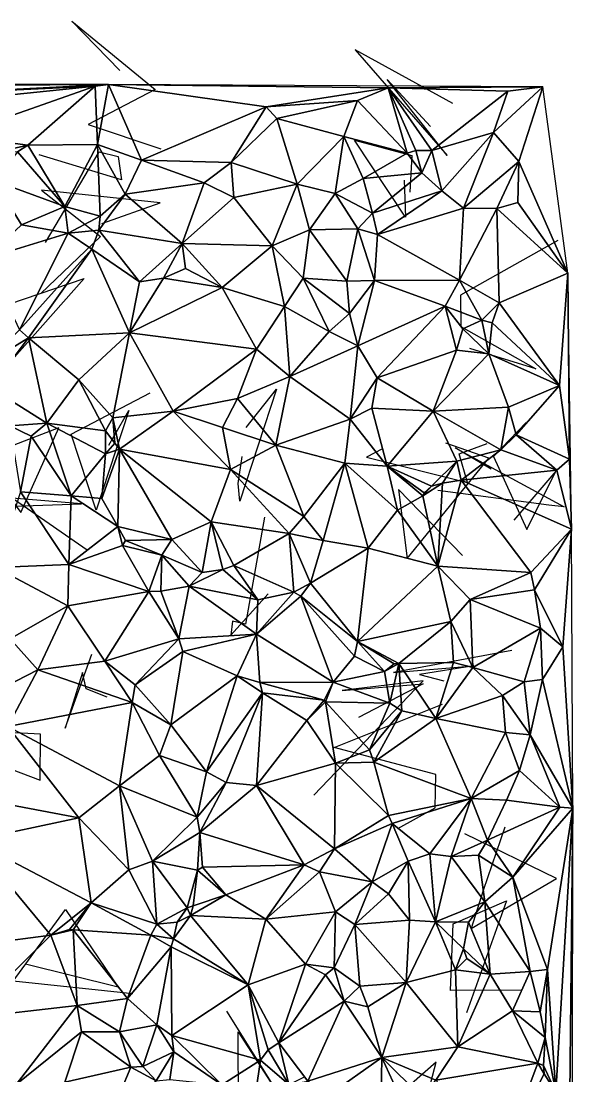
# Model space of a CAD drawing. Header units: metres. Extents: x -15.8 to 15.6, y -15.9 to 15.9.
# Drawn here: x 7.11 to 15, y 0.83 to 15.9 of the extents above; entities that cross this region are included whole.
import ezdxf

# ---------------------------------------------------------------- set-up
doc = ezdxf.new("R2010")
doc.units = ezdxf.units.M
doc.layers.add('CRACKS', color=1, linetype='Continuous')
doc.layers.add('STREET_MESH', color=7, linetype='Continuous')

msp = doc.modelspace()

# ---------------------------------------------------------------- linework, layer by layer
at = {"layer": 'CRACKS'}
for points in [[(8.522, 15.195, 0.1), (7.834, 15.899, 0.1), (9.026, 14.92, 0.1), (8.067, 14.422, 0.1), (9.107, 14.076, 0.1)], [(13.279, 14.721, 0.1), (11.884, 15.489, 0.1), (13.202, 13.98, 0.1), (12.342, 15.064, 0.1), (12.96, 14.395, 0.1)], [(12.583, 13.624, 0.1), (12.605, 13.099, 0.1), (11.875, 14.199, 0.1), (12.697, 13.98, 0.1), (12.664, 13.454, 0.1)], [(7.46, 12.735, 0.1), (8.224, 14.029, 0.1), (8.497, 13.965, 0.1), (8.543, 13.633, 0.1), (7.369, 13.987, 0.1)], [(8.265, 13.005, 0.1), (9.099, 13.303, 0.1), (7.402, 13.485, 0.1), (8.246, 12.823, 0.1), (7.392, 12.007, 0.1)], [(14.78, 12.763, 0.1), (13.388, 11.984, 0.1), (13.395, 11.537, 0.1), (14.469, 10.93, 0.1), (13.522, 11.221, 0.1)], [(6.374, 11.909, 0.1), (6.735, 11.787, 0.1), (8.012, 12.223, 0.1), (6.976, 11.054, 0.1), (6.429, 11.341, 0.1)], [(8.365, 9.84, 0.1), (8.649, 10.337, 0.1), (8.183, 8.91, 0.1), (7.828, 9.999, 0.1), (8.957, 10.59, 0.1)], [(10.326, 10.092, 0.1), (10.762, 10.638, 0.1), (10.238, 9.04, 0.1), (10.215, 9.292, 0.1), (10.269, 9.678, 0.1)], [(14.329, 10.164, 0.1), (13.863, 9.678, 0.1), (14.336, 8.635, 0.1), (14.754, 9.47, 0.1), (14.154, 8.768, 0.1)], [(6.461, 9.74, 0.1), (7.108, 8.878, 0.1), (7.649, 10.09, 0.1), (6.566, 9.673, 0.1), (6.702, 9.941, 0.1)], [(12.277, 9.79, 0.1), (12.049, 9.668, 0.1), (13.491, 9.307, 0.1), (13.373, 9.717, 0.1), (13.77, 9.862, 0.1)], [(13.421, 8.265, 0.1), (12.503, 9.205, 0.1), (12.628, 8.219, 0.1), (13.794, 9.654, 0.1), (13.179, 9.87, 0.1)], [(13.83, 9.495, 0.1), (13.316, 9.804, 0.1), (14.873, 8.957, 0.1), (14.653, 8.985, 0.1), (13.067, 9.194, 0.1)], [(8.053, 8.338, 0.1), (6.221, 9.609, 0.1), (6.304, 8.947, 0.1), (7.974, 9.002, 0.1), (6.161, 9.149, 0.1)], [(10.591, 8.813, 0.1), (10.317, 7.283, 0.1), (10.131, 7.327, 0.1), (10.108, 7.125, 0.1), (10.641, 7.714, 0.1)], [(8.341, 6.239, 0.1), (8.041, 6.36, 0.1), (7.987, 6.592, 0.1), (7.739, 5.798, 0.1), (8.121, 6.852, 0.1)], [(14.126, 6.905, 0.1), (12.434, 6.591, 0.1), (13.579, 6.686, 0.1), (12.805, 6.563, 0.1), (13.152, 6.472, 0.1)], [(11.293, 4.839, 0.1), (12.856, 6.475, 0.1), (11.697, 6.336, 0.1), (12.859, 6.43, 0.1), (11.932, 5.947, 0.1)], [(12.494, 4.363, 0.1), (13.027, 4.658, 0.1), (13.04, 5.137, 0.1), (11.586, 5.519, 0.1), (13.134, 6.14, 0.1)], [(6.413, 5.422, 0.1), (7.383, 5.054, 0.1), (7.386, 5.712, 0.1), (6.466, 5.757, 0.1), (5.833, 4.623, 0.1)], [(14.024, 4.382, 0.1), (13.712, 3.476, 0.1), (13.542, 2.935, 0.1), (14.762, 3.649, 0.1), (13.453, 4.289, 0.1)], [(14.256, 2.053, 0.1), (13.245, 2.05, 0.1), (13.286, 3, 0.1), (14.049, 3.329, 0.1), (13.478, 1.731, 0.1)], [(8.709, 2, 0.1), (6.998, 2.184, 0.1), (7.747, 3.206, 0.1), (8.5, 2.097, 0.1), (7.174, 2.427, 0.1)], [(11.156, 0.812, 0.1), (10.216, 0.345, 0.1), (10.213, 1.457, 0.1), (10.997, 0.237, 0.1), (10.053, 1.753, 0.1)], [(13.143, -0.013, 0.1), (12.682, -0.357, 0.1), (13.041, 1.026, 0.1), (11.476, -0.353, 0.1), (13.171, 0.724, 0.1)]]:
    msp.add_polyline3d(points, dxfattribs=at)
at = {"layer": 'STREET_MESH'}
for points in [[(8.358, 14.995), (2.118, 14.997), (2.484, 14.96)], [(8.358, 14.995), (2.484, 14.96), (4.802, 14.81)], [(8.168, 14.967), (8.358, 14.995), (4.802, 14.81)], [(5.339, 14.678), (8.168, 14.967), (4.802, 14.81)], [(8.168, 14.967), (5.339, 14.678), (6.161, 14.265)], [(7.209, 14.127), (8.168, 14.967), (6.161, 14.265)], [(8.203, 14.135), (8.168, 14.967), (7.209, 14.127)], [(8.168, 14.967), (8.203, 14.135), (8.358, 14.995)], [(8.203, 14.135), (8.832, 13.913), (8.358, 14.995)], [(8.358, 14.995), (12.358, 14.946), (14.567, 14.959)], [(12.358, 14.946), (8.358, 14.995), (10.613, 14.675)], [(8.358, 14.995), (8.832, 13.913), (10.613, 14.675)], [(11.92, 14.765), (12.358, 14.946), (10.613, 14.675)], [(12.63, 14.011), (12.358, 14.946), (11.92, 14.765)], [(12.358, 14.946), (14.067, 14.899), (14.567, 14.959)], [(12.358, 14.946), (12.979, 14.051), (14.067, 14.899)], [(12.358, 14.946), (12.752, 14.05), (12.979, 14.051)], [(12.752, 14.05), (12.358, 14.946), (12.63, 14.011)], [(14.067, 14.899), (13.862, 14.309), (14.567, 14.959)], [(13.862, 14.309), (14.224, 13.893), (14.567, 14.959)], [(14.224, 13.893), (14.924, 12.296), (14.567, 14.959)], [(12.979, 14.051), (13.862, 14.309), (14.067, 14.899)], [(8.832, 13.913), (10.112, 13.878), (10.613, 14.675)], [(10.112, 13.878), (10.766, 14.508), (10.613, 14.675)], [(10.766, 14.508), (11.92, 14.765), (10.613, 14.675)], [(10.766, 14.508), (11.723, 14.252), (11.92, 14.765)], [(11.723, 14.252), (12.63, 14.011), (11.92, 14.765)], [(10.766, 14.508), (10.112, 13.878), (11.058, 13.571)], [(11.723, 14.252), (10.766, 14.508), (11.058, 13.571)], [(6.807, 14.035), (7.209, 14.127), (6.161, 14.265)], [(11.6, 13.438), (11.723, 14.252), (11.058, 13.571)], [(11.723, 14.252), (11.6, 13.438), (12.001, 13.651)], [(12.63, 14.011), (11.723, 14.252), (12.001, 13.651)], [(13.124, 13.474), (13.862, 14.309), (12.979, 14.051)], [(13.124, 13.474), (13.432, 13.224), (13.862, 14.309)], [(13.432, 13.224), (14.224, 13.893), (13.862, 14.309)], [(7.059, 14.03), (6.729, 13.617), (7.735, 13.252)], [(6.807, 14.035), (7.059, 14.03), (7.209, 14.127)], [(7.059, 14.03), (7.735, 13.252), (7.209, 14.127)], [(7.735, 13.252), (8.203, 14.135), (7.209, 14.127)], [(8.242, 13.114), (8.203, 14.135), (7.735, 13.252)], [(8.596, 13.428), (8.832, 13.913), (8.203, 14.135)], [(8.242, 13.114), (8.596, 13.428), (8.203, 14.135)], [(12.839, 13.733), (12.752, 14.05), (12.63, 14.011)], [(12.752, 14.05), (12.839, 13.733), (12.979, 14.051)], [(12.839, 13.733), (13.124, 13.474), (12.979, 14.051)], [(9.727, 13.586), (8.832, 13.913), (8.596, 13.428)], [(8.832, 13.913), (9.727, 13.586), (10.112, 13.878)], [(9.727, 13.586), (10.149, 13.378), (10.112, 13.878)], [(10.112, 13.878), (10.149, 13.378), (11.058, 13.571)], [(12.839, 13.733), (12.63, 14.011), (12.001, 13.651)], [(13.911, 13.222), (14.224, 13.893), (13.432, 13.224)], [(14.224, 13.893), (13.911, 13.222), (14.21, 13.309)], [(14.224, 13.893), (14.21, 13.309), (14.924, 12.296)], [(12.133, 13.155), (12.839, 13.733), (12.001, 13.651)], [(12.839, 13.733), (12.133, 13.155), (13.124, 13.474)], [(6.729, 13.617), (6.602, 12.507), (7.115, 12.989)], [(7.735, 13.252), (6.729, 13.617), (7.115, 12.989)], [(9.727, 13.586), (8.596, 13.428), (9.412, 12.723)], [(10.149, 13.378), (9.727, 13.586), (9.412, 12.723)], [(11.058, 13.571), (10.149, 13.378), (10.699, 12.69)], [(11.233, 12.917), (11.058, 13.571), (10.699, 12.69)], [(11.233, 12.917), (11.6, 13.438), (11.058, 13.571)], [(11.6, 13.438), (12.133, 13.155), (12.001, 13.651)], [(8.596, 13.428), (8.22, 12.91), (9.412, 12.723)], [(8.242, 13.114), (8.22, 12.91), (8.596, 13.428)], [(11.6, 13.438), (11.233, 12.917), (11.924, 12.93)], [(12.133, 13.155), (11.6, 13.438), (11.924, 12.93)], [(12.133, 13.155), (12.204, 12.852), (13.124, 13.474)], [(13.124, 13.474), (12.204, 12.852), (13.432, 13.224)], [(10.149, 13.378), (9.412, 12.723), (10.699, 12.69)], [(14.21, 13.309), (13.911, 13.222), (14.924, 12.296)], [(7.781, 12.87), (7.735, 13.252), (7.115, 12.989)], [(7.781, 12.87), (8.242, 13.114), (7.735, 13.252)], [(8.22, 12.91), (8.242, 13.114), (7.781, 12.87)], [(12.204, 12.852), (12.133, 13.155), (11.924, 12.93)], [(12.204, 12.852), (13.375, 12.199), (13.432, 13.224)], [(13.375, 12.199), (13.911, 13.222), (13.432, 13.224)], [(13.375, 12.199), (13.944, 11.873), (13.911, 13.222)], [(13.911, 13.222), (13.944, 11.873), (14.924, 12.296)], [(6.602, 12.507), (7.781, 12.87), (7.115, 12.989)], [(7.086, 11.486), (7.781, 12.87), (6.602, 12.507)], [(7.781, 12.87), (7.086, 11.486), (8.122, 12.64)], [(8.22, 12.91), (7.781, 12.87), (8.122, 12.64)], [(8.22, 12.91), (8.122, 12.64), (8.802, 12.174)], [(9.412, 12.723), (8.22, 12.91), (8.802, 12.174)], [(11.144, 12.227), (11.233, 12.917), (10.699, 12.69)], [(11.768, 12.185), (11.233, 12.917), (11.144, 12.227)], [(11.233, 12.917), (11.768, 12.185), (11.924, 12.93)], [(11.768, 12.185), (12.162, 12.193), (11.924, 12.93)], [(12.162, 12.193), (12.204, 12.852), (11.924, 12.93)], [(12.204, 12.852), (12.162, 12.193), (13.375, 12.199)], [(9.145, 12.228), (9.412, 12.723), (8.802, 12.174)], [(9.412, 12.723), (9.145, 12.228), (9.462, 12.364)], [(10.699, 12.69), (9.412, 12.723), (9.986, 12.091)], [(9.412, 12.723), (9.462, 12.364), (9.986, 12.091)], [(10.876, 11.822), (10.699, 12.69), (9.986, 12.091)], [(10.876, 11.822), (11.144, 12.227), (10.699, 12.69)], [(8.122, 12.64), (7.086, 11.486), (7.216, 11.375)], [(8.122, 12.64), (7.216, 11.375), (8.659, 11.447)], [(8.122, 12.64), (8.659, 11.447), (8.802, 12.174)], [(9.462, 12.364), (9.145, 12.228), (9.986, 12.091)], [(9.145, 12.228), (8.659, 11.447), (9.986, 12.091)], [(8.659, 11.447), (9.145, 12.228), (8.802, 12.174)], [(11.515, 11.466), (11.144, 12.227), (10.876, 11.822)], [(11.515, 11.466), (11.803, 11.723), (11.144, 12.227)], [(11.803, 11.723), (11.768, 12.185), (11.144, 12.227)], [(13.944, 11.873), (14.803, 10.694), (14.924, 12.296)], [(14.803, 10.694), (14.948, 9.639), (14.924, 12.296)], [(14.948, 9.639), (14.977, 8.642), (14.924, 12.296)], [(8.659, 11.447), (10.475, 11.211), (9.986, 12.091)], [(10.475, 11.211), (10.876, 11.822), (9.986, 12.091)], [(11.803, 11.723), (12.162, 12.193), (11.768, 12.185)], [(12.162, 12.193), (11.803, 11.723), (11.924, 11.26)], [(12.162, 12.193), (11.924, 11.26), (13.171, 11.824)], [(13.375, 12.199), (12.162, 12.193), (13.171, 11.824)], [(13.697, 11.625), (13.375, 12.199), (13.171, 11.824)], [(13.375, 12.199), (13.697, 11.625), (13.944, 11.873)], [(10.475, 11.211), (10.952, 10.819), (10.876, 11.822)], [(10.952, 10.819), (11.515, 11.466), (10.876, 11.822)], [(11.924, 11.26), (12.2, 10.803), (13.171, 11.824)], [(12.2, 10.803), (13.334, 11.199), (13.171, 11.824)], [(13.423, 11.503), (13.697, 11.625), (13.171, 11.824)], [(13.334, 11.199), (13.423, 11.503), (13.171, 11.824)], [(13.697, 11.625), (13.845, 11.589), (13.944, 11.873)], [(13.944, 11.873), (13.845, 11.589), (14.803, 10.694)], [(11.803, 11.723), (11.515, 11.466), (11.924, 11.26)], [(13.697, 11.625), (13.423, 11.503), (13.796, 11.147)], [(13.845, 11.589), (13.697, 11.625), (13.796, 11.147)], [(7.086, 11.486), (6.555, 10.968), (7.216, 11.375)], [(11.924, 11.26), (11.515, 11.466), (10.952, 10.819)], [(13.423, 11.503), (13.334, 11.199), (13.796, 11.147)], [(13.845, 11.589), (13.796, 11.147), (14.803, 10.694)], [(6.555, 10.968), (6.672, 10.657), (7.216, 11.375)], [(6.672, 10.657), (7.479, 10.156), (7.216, 11.375)], [(7.216, 11.375), (7.934, 10.772), (8.659, 11.447)], [(7.479, 10.156), (7.934, 10.772), (7.216, 11.375)], [(8.659, 11.447), (7.934, 10.772), (8.423, 10.232)], [(9.286, 10.328), (8.659, 11.447), (8.423, 10.232)], [(10.475, 11.211), (8.659, 11.447), (9.286, 10.328)], [(10.475, 11.211), (9.286, 10.328), (10.203, 10.508)], [(10.952, 10.819), (10.475, 11.211), (10.203, 10.508)], [(11.814, 10.21), (11.924, 11.26), (10.952, 10.819)], [(12.2, 10.803), (11.924, 11.26), (11.814, 10.21)], [(13.334, 11.199), (12.2, 10.803), (12.998, 10.326)], [(13.334, 11.199), (12.998, 10.326), (13.796, 11.147)], [(12.998, 10.326), (14.075, 10.383), (13.796, 11.147)], [(13.796, 11.147), (14.075, 10.383), (14.803, 10.694)], [(7.934, 10.772), (7.479, 10.156), (8.316, 10.046)], [(7.934, 10.772), (8.316, 10.046), (8.423, 10.232)], [(10.753, 9.841), (10.952, 10.819), (10.203, 10.508)], [(10.753, 9.841), (11.814, 10.21), (10.952, 10.819)], [(12.123, 10.37), (12.2, 10.803), (11.814, 10.21)], [(12.2, 10.803), (12.123, 10.37), (12.998, 10.326)], [(6.672, 10.657), (6.949, 10.118), (7.479, 10.156)], [(14.075, 10.383), (14.184, 9.987), (14.803, 10.694)], [(14.184, 9.987), (14.948, 9.639), (14.803, 10.694)], [(9.286, 10.328), (9.987, 10.093), (10.203, 10.508)], [(9.987, 10.093), (10.753, 9.841), (10.203, 10.508)], [(8.516, 9.785), (9.286, 10.328), (8.423, 10.232)], [(8.516, 9.785), (10.103, 9.492), (9.286, 10.328)], [(10.103, 9.492), (9.987, 10.093), (9.286, 10.328)], [(12.342, 9.54), (12.123, 10.37), (11.814, 10.21)], [(12.123, 10.37), (12.342, 9.54), (12.998, 10.326)], [(12.342, 9.54), (13.337, 9.61), (12.998, 10.326)], [(14.075, 10.383), (12.998, 10.326), (13.967, 9.774)], [(12.998, 10.326), (13.337, 9.61), (13.967, 9.774)], [(14.075, 10.383), (13.967, 9.774), (14.184, 9.987)], [(6.949, 10.118), (7.254, 9.968), (7.479, 10.156)], [(7.254, 9.968), (6.949, 10.118), (7.103, 9.173)], [(7.479, 10.156), (7.254, 9.968), (7.824, 9.116)], [(8.319, 9.714), (7.479, 10.156), (7.824, 9.116)], [(7.479, 10.156), (8.319, 9.714), (8.316, 10.046)], [(8.316, 10.046), (8.45, 9.867), (8.423, 10.232)], [(8.45, 9.867), (8.516, 9.785), (8.423, 10.232)], [(11.738, 9.581), (11.814, 10.21), (10.753, 9.841)], [(11.738, 9.581), (12.342, 9.54), (11.814, 10.21)], [(7.254, 9.968), (7.103, 9.173), (7.824, 9.116)], [(8.319, 9.714), (8.45, 9.867), (8.316, 10.046)], [(10.103, 9.492), (10.753, 9.841), (9.987, 10.093)], [(14.184, 9.987), (13.967, 9.774), (14.766, 9.482)], [(14.948, 9.639), (14.184, 9.987), (14.766, 9.482)], [(8.516, 9.785), (8.45, 9.867), (8.319, 9.714)], [(10.753, 9.841), (10.103, 9.492), (11.149, 8.819)], [(11.738, 9.581), (10.753, 9.841), (11.149, 8.819)], [(8.264, 9.08), (8.319, 9.714), (7.824, 9.116)], [(8.516, 9.785), (8.319, 9.714), (8.264, 9.08)], [(8.516, 9.785), (8.264, 9.08), (8.492, 8.677)], [(8.516, 9.785), (8.492, 8.677), (9.267, 8.492)], [(8.516, 9.785), (9.267, 8.492), (9.825, 8.747)], [(10.103, 9.492), (8.516, 9.785), (9.825, 8.747)], [(13.967, 9.774), (13.337, 9.61), (13.399, 9.34)], [(14.766, 9.482), (13.967, 9.774), (13.399, 9.34)], [(11.428, 8.48), (11.738, 9.581), (11.149, 8.819)], [(11.738, 9.581), (11.428, 8.48), (12.071, 8.37)], [(12.492, 8.911), (11.738, 9.581), (12.071, 8.37)], [(12.492, 8.911), (12.342, 9.54), (11.738, 9.581)], [(12.342, 9.54), (12.978, 9.256), (13.337, 9.61)], [(12.342, 9.54), (12.87, 9.157), (12.978, 9.256)], [(12.851, 9.116), (12.342, 9.54), (12.492, 8.911)], [(12.851, 9.116), (12.87, 9.157), (12.342, 9.54)], [(13.337, 9.61), (12.978, 9.256), (13.133, 9.299)], [(13.337, 9.61), (13.133, 9.299), (13.399, 9.34)], [(14.948, 9.639), (14.766, 9.482), (14.977, 8.642)], [(10.94, 8.58), (10.103, 9.492), (9.825, 8.747)], [(10.103, 9.492), (10.94, 8.58), (11.149, 8.819)], [(14.766, 9.482), (13.399, 9.34), (14.977, 8.642)], [(12.978, 9.256), (12.851, 9.116), (13.133, 9.299)], [(13.133, 9.299), (12.851, 9.116), (13.067, 8.113)], [(12.87, 9.157), (12.851, 9.116), (12.978, 9.256)], [(13.399, 9.34), (13.067, 8.113), (14.397, 8.019)], [(13.399, 9.34), (13.133, 9.299), (13.067, 8.113)], [(14.977, 8.642), (13.399, 9.34), (14.397, 8.019)], [(7.794, 8.137), (7.103, 9.173), (6.746, 8.094)], [(7.103, 9.173), (7.794, 8.137), (7.824, 9.116)], [(7.794, 8.137), (8.492, 8.677), (7.824, 9.116)], [(8.492, 8.677), (8.264, 9.08), (7.824, 9.116)], [(12.851, 9.116), (12.492, 8.911), (13.067, 8.113)], [(12.492, 8.911), (12.071, 8.37), (13.067, 8.113)], [(9.267, 8.492), (9.7, 8.023), (9.825, 8.747)], [(9.7, 8.023), (9.992, 8.064), (9.825, 8.747)], [(9.992, 8.064), (10.151, 8.121), (9.825, 8.747)], [(10.151, 8.121), (10.94, 8.58), (9.825, 8.747)], [(10.94, 8.58), (11.428, 8.48), (11.149, 8.819)], [(8.558, 8.406), (8.492, 8.677), (7.794, 8.137)], [(8.492, 8.677), (8.601, 8.478), (9.267, 8.492)], [(8.558, 8.406), (8.601, 8.478), (8.492, 8.677)], [(14.449, 7.772), (14.977, 8.642), (14.397, 8.019)], [(14.449, 7.772), (14.851, 6.958), (14.977, 8.642)], [(14.977, 8.642), (14.851, 6.958), (14.997, 4.655)], [(8.601, 8.478), (8.558, 8.406), (9.121, 8.268)], [(9.267, 8.492), (8.601, 8.478), (9.121, 8.268)], [(9.7, 8.023), (9.267, 8.492), (9.121, 8.268)], [(11.007, 7.74), (10.94, 8.58), (10.151, 8.121)], [(11.428, 8.48), (10.94, 8.58), (11.246, 7.868)], [(10.94, 8.58), (11.007, 7.74), (11.246, 7.868)], [(12.071, 8.37), (11.428, 8.48), (11.246, 7.868)], [(8.938, 7.748), (8.558, 8.406), (7.794, 8.137)], [(8.558, 8.406), (8.938, 7.748), (9.121, 8.268)], [(11.92, 7.034), (12.071, 8.37), (11.246, 7.868)], [(12.071, 8.37), (11.92, 7.034), (13.067, 8.113)], [(8.938, 7.748), (9.109, 7.756), (9.121, 8.268)], [(9.109, 7.756), (9.514, 7.824), (9.121, 8.268)], [(9.514, 7.824), (9.7, 8.023), (9.121, 8.268)], [(7.776, 7.546), (7.794, 8.137), (6.746, 8.094)], [(7.776, 7.546), (6.746, 8.094), (6.954, 7.072)], [(8.938, 7.748), (7.794, 8.137), (7.776, 7.546)], [(9.992, 8.064), (9.514, 7.824), (10.492, 7.63)], [(9.7, 8.023), (9.514, 7.824), (9.992, 8.064)], [(9.992, 8.064), (10.492, 7.63), (10.151, 8.121)], [(10.492, 7.63), (11.007, 7.74), (10.151, 8.121)], [(11.92, 7.034), (13.251, 7.322), (13.067, 8.113)], [(13.067, 8.113), (13.527, 7.637), (14.397, 8.019)], [(13.251, 7.322), (13.527, 7.637), (13.067, 8.113)], [(13.527, 7.637), (14.449, 7.772), (14.397, 8.019)], [(11.007, 7.74), (11.11, 7.683), (11.246, 7.868)], [(11.11, 7.683), (11.92, 7.034), (11.246, 7.868)], [(8.938, 7.748), (7.776, 7.546), (8.305, 6.753)], [(9.366, 7.071), (8.938, 7.748), (8.305, 6.753)], [(9.366, 7.071), (9.109, 7.756), (8.938, 7.748)], [(9.109, 7.756), (9.366, 7.071), (9.514, 7.824)], [(9.514, 7.824), (9.366, 7.071), (10.477, 7.142)], [(10.492, 7.63), (9.514, 7.824), (10.477, 7.142)], [(11.007, 7.74), (10.492, 7.63), (10.477, 7.142)], [(11.11, 7.683), (11.007, 7.74), (10.477, 7.142)], [(13.527, 7.637), (14.532, 7.224), (14.449, 7.772)], [(14.449, 7.772), (14.532, 7.224), (14.851, 6.958)], [(7.349, 6.631), (7.776, 7.546), (6.954, 7.072)], [(7.776, 7.546), (7.349, 6.631), (8.305, 6.753)], [(11.569, 6.456), (11.11, 7.683), (10.477, 7.142)], [(11.92, 7.034), (11.11, 7.683), (11.874, 6.826)], [(11.11, 7.683), (11.569, 6.456), (11.874, 6.826)], [(13.527, 7.637), (13.251, 7.322), (13.568, 6.663)], [(14.532, 7.224), (13.527, 7.637), (13.568, 6.663)], [(13.251, 7.322), (11.92, 7.034), (12.509, 6.72)], [(13.288, 6.733), (13.251, 7.322), (12.509, 6.72)], [(13.251, 7.322), (13.288, 6.733), (13.568, 6.663)], [(9.366, 7.071), (9.421, 6.891), (10.477, 7.142)], [(9.421, 6.891), (10.199, 6.545), (10.477, 7.142)], [(10.199, 6.545), (10.521, 6.448), (10.477, 7.142)], [(10.521, 6.448), (11.569, 6.456), (10.477, 7.142)], [(14.298, 6.457), (14.532, 7.224), (13.568, 6.663)], [(14.298, 6.457), (14.564, 6.493), (14.532, 7.224)], [(14.532, 7.224), (14.564, 6.493), (14.851, 6.958)], [(7.349, 6.631), (6.954, 7.072), (6.56, 6.224)], [(8.743, 6.415), (9.366, 7.071), (8.305, 6.753)], [(9.421, 6.891), (9.366, 7.071), (8.743, 6.415)], [(12.304, 6.607), (11.92, 7.034), (11.874, 6.826)], [(11.92, 7.034), (12.442, 6.715), (12.509, 6.72)], [(12.304, 6.607), (12.442, 6.715), (11.92, 7.034)], [(14.851, 6.958), (14.564, 6.493), (14.997, 4.655)], [(9.249, 5.843), (9.421, 6.891), (8.743, 6.415)], [(10.199, 6.545), (9.421, 6.891), (9.249, 5.843)], [(11.569, 6.456), (12.304, 6.607), (11.874, 6.826)], [(8.305, 6.753), (7.349, 6.631), (8.698, 6.165)], [(8.743, 6.415), (8.305, 6.753), (8.698, 6.165)], [(12.304, 6.607), (12.382, 6.154), (12.509, 6.72)], [(12.442, 6.715), (12.304, 6.607), (12.509, 6.72)], [(12.382, 6.154), (12.551, 6.043), (12.509, 6.72)], [(13.037, 5.936), (13.288, 6.733), (12.509, 6.72)], [(12.551, 6.043), (13.037, 5.936), (12.509, 6.72)], [(13.568, 6.663), (13.288, 6.733), (13.037, 5.936)], [(13.991, 6.265), (13.568, 6.663), (13.037, 5.936)], [(14.298, 6.457), (13.568, 6.663), (13.991, 6.265)], [(6.923, 5.819), (7.349, 6.631), (6.56, 6.224)], [(7.349, 6.631), (6.923, 5.819), (8.698, 6.165)], [(9.76, 5.175), (10.199, 6.545), (9.249, 5.843)], [(10.199, 6.545), (9.76, 5.175), (10.561, 6.301)], [(10.521, 6.448), (10.199, 6.545), (10.561, 6.301)], [(12.304, 6.607), (11.569, 6.456), (12.382, 6.154)], [(14.564, 6.493), (14.298, 6.457), (14.386, 5.703)], [(14.564, 6.493), (14.386, 5.703), (14.997, 4.655)], [(9.249, 5.843), (8.743, 6.415), (8.698, 6.165)], [(11.569, 6.456), (10.521, 6.448), (11.444, 6.199)], [(10.521, 6.448), (10.561, 6.301), (11.444, 6.199)], [(11.569, 6.456), (11.444, 6.199), (11.459, 6.172)], [(11.569, 6.456), (11.459, 6.172), (12.382, 6.154)], [(14.386, 5.703), (14.298, 6.457), (13.991, 6.265)], [(10.561, 6.301), (9.76, 5.175), (10.043, 5.02)], [(10.561, 6.301), (10.043, 5.02), (10.477, 4.978)], [(10.561, 6.301), (10.477, 4.978), (11.194, 5.906)], [(11.444, 6.199), (10.561, 6.301), (11.194, 5.906)], [(11.459, 6.172), (11.444, 6.199), (11.194, 5.906)], [(14.033, 5.737), (13.991, 6.265), (13.037, 5.936)], [(14.033, 5.737), (14.386, 5.703), (13.991, 6.265)], [(6.923, 5.819), (8.517, 4.974), (8.698, 6.165)], [(8.517, 4.974), (9.09, 5.405), (8.698, 6.165)], [(9.09, 5.405), (9.249, 5.843), (8.698, 6.165)], [(11.604, 5.299), (11.459, 6.172), (11.194, 5.906)], [(12.09, 5.488), (11.459, 6.172), (11.604, 5.299)], [(11.459, 6.172), (12.09, 5.488), (12.382, 6.154)], [(12.09, 5.488), (12.551, 6.043), (12.382, 6.154)], [(12.09, 5.488), (12.154, 5.313), (12.551, 6.043)], [(12.551, 6.043), (12.154, 5.313), (13.037, 5.936)], [(10.477, 4.978), (11.604, 5.299), (11.194, 5.906)], [(12.154, 5.313), (13.542, 4.79), (13.037, 5.936)], [(13.542, 4.79), (14.033, 5.737), (13.037, 5.936)], [(6.923, 5.819), (6.879, 4.715), (7.934, 4.517)], [(8.517, 4.974), (6.923, 5.819), (7.934, 4.517)], [(9.76, 5.175), (9.249, 5.843), (9.09, 5.405)], [(14.033, 5.737), (13.542, 4.79), (14.232, 5.192)], [(14.386, 5.703), (14.033, 5.737), (14.232, 5.192)], [(14.812, 4.667), (14.386, 5.703), (14.232, 5.192)], [(14.386, 5.703), (14.812, 4.667), (14.997, 4.655)], [(12.154, 5.313), (12.09, 5.488), (11.604, 5.299)], [(9.09, 5.405), (8.517, 4.974), (9.626, 4.525)], [(9.76, 5.175), (9.09, 5.405), (9.626, 4.525)], [(11.59, 4.072), (11.604, 5.299), (10.477, 4.978)], [(11.604, 5.299), (11.59, 4.072), (12.361, 4.548)], [(12.154, 5.313), (11.604, 5.299), (12.361, 4.548)], [(13.542, 4.79), (12.154, 5.313), (12.361, 4.548)], [(10.043, 5.02), (9.76, 5.175), (9.626, 4.525)], [(13.542, 4.79), (14.05, 4.766), (14.232, 5.192)], [(14.05, 4.766), (14.812, 4.667), (14.232, 5.192)], [(8.652, 3.773), (8.517, 4.974), (7.934, 4.517)], [(8.517, 4.974), (8.99, 3.898), (9.626, 4.525)], [(8.99, 3.898), (8.517, 4.974), (8.652, 3.773)], [(9.665, 4.305), (10.043, 5.02), (9.626, 4.525)], [(10.043, 5.02), (9.665, 4.305), (10.477, 4.978)], [(10.477, 4.978), (9.665, 4.305), (11.158, 3.845)], [(11.59, 4.072), (10.477, 4.978), (11.158, 3.845)], [(6.879, 4.715), (6.412, 4.191), (7.934, 4.517)], [(12.416, 4.435), (13.542, 4.79), (12.361, 4.548)], [(13.542, 4.79), (12.416, 4.435), (12.95, 4.002)], [(13.259, 3.962), (13.542, 4.79), (12.95, 4.002)], [(13.259, 3.962), (13.777, 4.198), (13.542, 4.79)], [(13.542, 4.79), (13.777, 4.198), (14.05, 4.766)], [(14.05, 4.766), (13.777, 4.198), (14.812, 4.667)], [(8.99, 3.898), (9.665, 4.305), (9.626, 4.525)], [(11.59, 4.072), (12.416, 4.435), (12.361, 4.548)], [(13.777, 4.198), (14.136, 3.668), (14.812, 4.667)], [(14.812, 4.667), (14.136, 3.668), (14.997, 4.655)], [(14.136, 3.668), (14.634, 2.351), (14.997, 4.655)], [(14.634, 2.351), (14.755, 0.597), (14.997, 4.655)], [(14.755, 0.597), (14.939, -0.795), (14.997, 4.655)], [(14.939, -0.795), (14.979, -12.007), (14.997, 4.655)], [(6.412, 4.191), (8.11, 3.301), (7.934, 4.517)], [(8.11, 3.301), (8.652, 3.773), (7.934, 4.517)], [(12.416, 4.435), (11.59, 4.072), (12.128, 3.6)], [(12.642, 3.895), (12.416, 4.435), (12.128, 3.6)], [(12.416, 4.435), (12.642, 3.895), (12.95, 4.002)], [(9.632, 3.77), (9.665, 4.305), (8.99, 3.898)], [(9.632, 3.77), (9.704, 3.809), (9.665, 4.305)], [(9.665, 4.305), (9.704, 3.809), (11.158, 3.845)], [(6.412, 4.191), (6.368, 2.688), (7.534, 2.838)], [(8.11, 3.301), (6.412, 4.191), (7.534, 2.838)], [(11.373, 3.742), (11.59, 4.072), (11.158, 3.845)], [(11.59, 4.072), (11.373, 3.742), (12.128, 3.6)], [(13.777, 4.198), (13.259, 3.962), (13.649, 3.982)], [(14.136, 3.668), (13.777, 4.198), (13.649, 3.982)], [(12.642, 3.895), (13.031, 3.029), (12.95, 4.002)], [(13.031, 3.029), (13.259, 3.962), (12.95, 4.002)], [(13.031, 3.029), (13.738, 3.317), (13.259, 3.962)], [(13.259, 3.962), (13.738, 3.317), (13.649, 3.982)], [(13.738, 3.317), (14.136, 3.668), (13.649, 3.982)], [(8.11, 3.301), (9.049, 2.998), (8.652, 3.773)], [(9.049, 2.998), (8.99, 3.898), (8.652, 3.773)], [(9.049, 2.998), (9.486, 3.232), (8.99, 3.898)], [(9.486, 3.232), (9.632, 3.77), (8.99, 3.898)], [(9.632, 3.77), (9.486, 3.232), (9.569, 3.259)], [(9.632, 3.77), (9.569, 3.259), (10.038, 3.414)], [(9.704, 3.809), (9.632, 3.77), (10.038, 3.414)], [(9.704, 3.809), (10.038, 3.414), (11.158, 3.845)], [(10.038, 3.414), (10.608, 3.067), (11.158, 3.845)], [(10.608, 3.067), (11.373, 3.742), (11.158, 3.845)], [(12.363, 3.43), (12.642, 3.895), (12.128, 3.6)], [(12.642, 3.895), (12.363, 3.43), (12.66, 3.052)], [(13.031, 3.029), (12.642, 3.895), (12.66, 3.052)], [(11.602, 3.174), (11.373, 3.742), (10.608, 3.067)], [(11.373, 3.742), (11.602, 3.174), (12.128, 3.6)], [(13.738, 3.317), (14.387, 2.319), (14.136, 3.668)], [(14.136, 3.668), (14.387, 2.319), (14.634, 2.351)], [(11.602, 3.174), (11.88, 2.992), (12.128, 3.6)], [(11.88, 2.992), (12.363, 3.43), (12.128, 3.6)], [(9.569, 3.259), (9.532, 3.121), (10.038, 3.414)], [(9.532, 3.121), (10.608, 3.067), (10.038, 3.414)], [(12.363, 3.43), (11.88, 2.992), (12.66, 3.052)], [(13.031, 3.029), (13.505, 3.024), (13.738, 3.317)], [(13.505, 3.024), (13.816, 2.281), (13.738, 3.317)], [(13.816, 2.281), (14.387, 2.319), (13.738, 3.317)], [(8.11, 3.301), (7.534, 2.838), (7.801, 2.919)], [(7.853, 2.916), (8.11, 3.301), (7.801, 2.919)], [(8.965, 2.84), (8.11, 3.301), (7.853, 2.916)], [(8.965, 2.84), (9.049, 2.998), (8.11, 3.301)], [(9.486, 3.232), (9.049, 2.998), (9.341, 3.023)], [(9.532, 3.121), (9.486, 3.232), (9.341, 3.023)], [(9.486, 3.232), (9.532, 3.121), (9.569, 3.259)], [(11.176, 2.425), (11.602, 3.174), (10.608, 3.067)], [(11.602, 3.174), (11.176, 2.425), (11.586, 2.373)], [(11.88, 2.992), (11.602, 3.174), (11.586, 2.373)], [(9.049, 2.998), (9.289, 2.788), (9.341, 3.023)], [(9.289, 2.788), (9.532, 3.121), (9.341, 3.023)], [(9.532, 3.121), (9.289, 2.788), (10.355, 2.128)], [(10.608, 3.067), (9.532, 3.121), (10.355, 2.128)], [(11.176, 2.425), (10.608, 3.067), (10.355, 2.128)], [(11.88, 2.992), (12.616, 2.164), (12.66, 3.052)], [(12.616, 2.164), (13.031, 3.029), (12.66, 3.052)], [(13.317, 2.346), (13.031, 3.029), (12.616, 2.164)], [(13.505, 3.024), (13.031, 3.029), (13.431, 2.643)], [(13.031, 3.029), (13.317, 2.346), (13.431, 2.643)], [(13.816, 2.281), (13.505, 3.024), (13.431, 2.643)], [(7.534, 2.838), (7.853, 2.916), (7.801, 2.919)], [(7.91, 1.836), (7.853, 2.916), (7.534, 2.838)], [(8.63, 1.933), (8.965, 2.84), (7.853, 2.916)], [(7.91, 1.836), (8.63, 1.933), (7.853, 2.916)], [(9.289, 2.788), (9.049, 2.998), (8.965, 2.84)], [(11.88, 2.992), (11.586, 2.373), (11.953, 2.109)], [(12.616, 2.164), (11.88, 2.992), (11.953, 2.109)], [(6.368, 2.688), (6.332, 1.653), (7.534, 2.838)], [(6.332, 1.653), (7.91, 1.836), (7.534, 2.838)], [(8.965, 2.84), (8.63, 1.933), (9.256, 2.673)], [(9.289, 2.788), (8.965, 2.84), (9.256, 2.673)], [(9.289, 2.788), (9.256, 2.673), (10.355, 2.128)], [(9.256, 2.673), (8.63, 1.933), (9.051, 1.558)], [(9.264, 1.404), (9.256, 2.673), (9.051, 1.558)], [(9.256, 2.673), (9.264, 1.404), (10.355, 2.128)], [(13.317, 2.346), (13.482, 2.507), (13.431, 2.643)], [(13.482, 2.507), (13.816, 2.281), (13.431, 2.643)], [(10.794, 1.3), (11.176, 2.425), (10.355, 2.128)], [(10.794, 1.3), (11.46, 2.274), (11.176, 2.425)], [(11.176, 2.425), (11.46, 2.274), (11.586, 2.373)], [(13.317, 2.346), (13.816, 2.281), (13.482, 2.507)], [(11.46, 2.274), (10.794, 1.3), (11.728, 1.896)], [(11.46, 2.274), (11.728, 1.896), (11.586, 2.373)], [(11.586, 2.373), (11.728, 1.896), (11.953, 2.109)], [(13.35, 1.246), (13.317, 2.346), (12.616, 2.164)], [(13.816, 2.281), (13.317, 2.346), (13.35, 1.246)], [(14.134, 1.757), (13.816, 2.281), (13.35, 1.246)], [(14.387, 2.319), (13.816, 2.281), (14.134, 1.757)], [(14.387, 2.319), (14.134, 1.757), (14.53, 1.744)], [(14.634, 2.351), (14.387, 2.319), (14.53, 1.744)], [(14.601, 1.376), (14.634, 2.351), (14.53, 1.744)], [(14.601, 1.376), (14.755, 0.597), (14.634, 2.351)], [(9.264, 1.404), (10.532, 1.055), (10.355, 2.128)], [(10.641, 1.202), (10.794, 1.3), (10.355, 2.128)], [(10.532, 1.055), (10.641, 1.202), (10.355, 2.128)], [(12.067, 1.817), (12.616, 2.164), (11.953, 2.109)], [(12.616, 2.164), (12.067, 1.817), (12.266, 1.091)], [(13.35, 1.246), (12.616, 2.164), (12.266, 1.091)], [(11.728, 1.896), (12.067, 1.817), (11.953, 2.109)], [(7.91, 1.836), (6.332, 1.653), (7.04, 0.706)], [(7.974, 1.457), (7.91, 1.836), (7.04, 0.706)], [(8.63, 1.933), (7.91, 1.836), (8.519, 1.46)], [(7.91, 1.836), (7.974, 1.457), (8.519, 1.46)], [(9.051, 1.558), (8.63, 1.933), (8.519, 1.46)], [(10.794, 1.3), (11.207, 0.753), (11.728, 1.896)], [(11.728, 1.896), (11.207, 0.753), (12.266, 1.091)], [(12.067, 1.817), (11.728, 1.896), (12.266, 1.091)], [(14.496, 1.012), (14.134, 1.757), (13.35, 1.246)], [(14.134, 1.757), (14.601, 1.376), (14.53, 1.744)], [(14.134, 1.757), (14.496, 1.012), (14.601, 1.376)], [(8.851, 0.963), (9.051, 1.558), (8.519, 1.46)], [(8.851, 0.963), (9.292, 1.172), (9.051, 1.558)], [(9.292, 1.172), (9.264, 1.404), (9.051, 1.558)], [(7.737, 0.74), (7.974, 1.457), (7.04, 0.706)], [(7.737, 0.74), (8.681, 0.953), (7.974, 1.457)], [(7.974, 1.457), (8.681, 0.953), (8.519, 1.46)], [(8.681, 0.953), (8.851, 0.963), (8.519, 1.46)], [(9.979, 0.7), (9.264, 1.404), (9.292, 1.172)], [(9.979, 0.7), (10.532, 1.055), (9.264, 1.404)], [(14.601, 1.376), (14.496, 1.012), (14.575, 0.977)], [(14.755, 0.597), (14.601, 1.376), (14.575, 0.977)], [(10.794, 1.3), (10.641, 1.202), (10.935, 0.704)], [(11.207, 0.753), (10.794, 1.3), (10.935, 0.704)], [(13.037, 0.766), (13.35, 1.246), (12.266, 1.091)], [(14.496, 1.012), (13.35, 1.246), (13.037, 0.766)], [(9.292, 1.172), (8.851, 0.963), (9.041, 0.758)], [(9.234, 0.778), (9.292, 1.172), (9.041, 0.758)], [(9.234, 0.778), (9.979, 0.7), (9.292, 1.172)], [(10.441, 0.44), (10.532, 1.055), (9.979, 0.7)], [(10.532, 1.055), (10.441, 0.44), (10.935, 0.704)], [(10.641, 1.202), (10.532, 1.055), (10.935, 0.704)], [(11.207, 0.753), (11.501, 0.549), (12.266, 1.091)], [(11.501, 0.549), (12.25, 0.236), (12.266, 1.091)], [(12.25, 0.236), (12.635, 0.293), (12.266, 1.091)], [(12.839, 0.527), (13.037, 0.766), (12.266, 1.091)], [(12.635, 0.293), (12.839, 0.527), (12.266, 1.091)], [(8.681, 0.953), (7.737, 0.74), (8.384, 0.25)], [(8.681, 0.953), (8.384, 0.25), (9.041, 0.758)], [(8.851, 0.963), (8.681, 0.953), (9.041, 0.758)], [(14, -0.311), (14.496, 1.012), (13.037, 0.766)], [(14.588, 0.858), (14.496, 1.012), (14, -0.311)], [(14.496, 1.012), (14.588, 0.858), (14.575, 0.977)], [(14.588, 0.858), (14.755, 0.597), (14.575, 0.977)], [(14.755, 0.597), (14.588, 0.858), (14, -0.311)]]:
    msp.add_3dface(points, dxfattribs=at)

doc.saveas('drawing.dxf')
